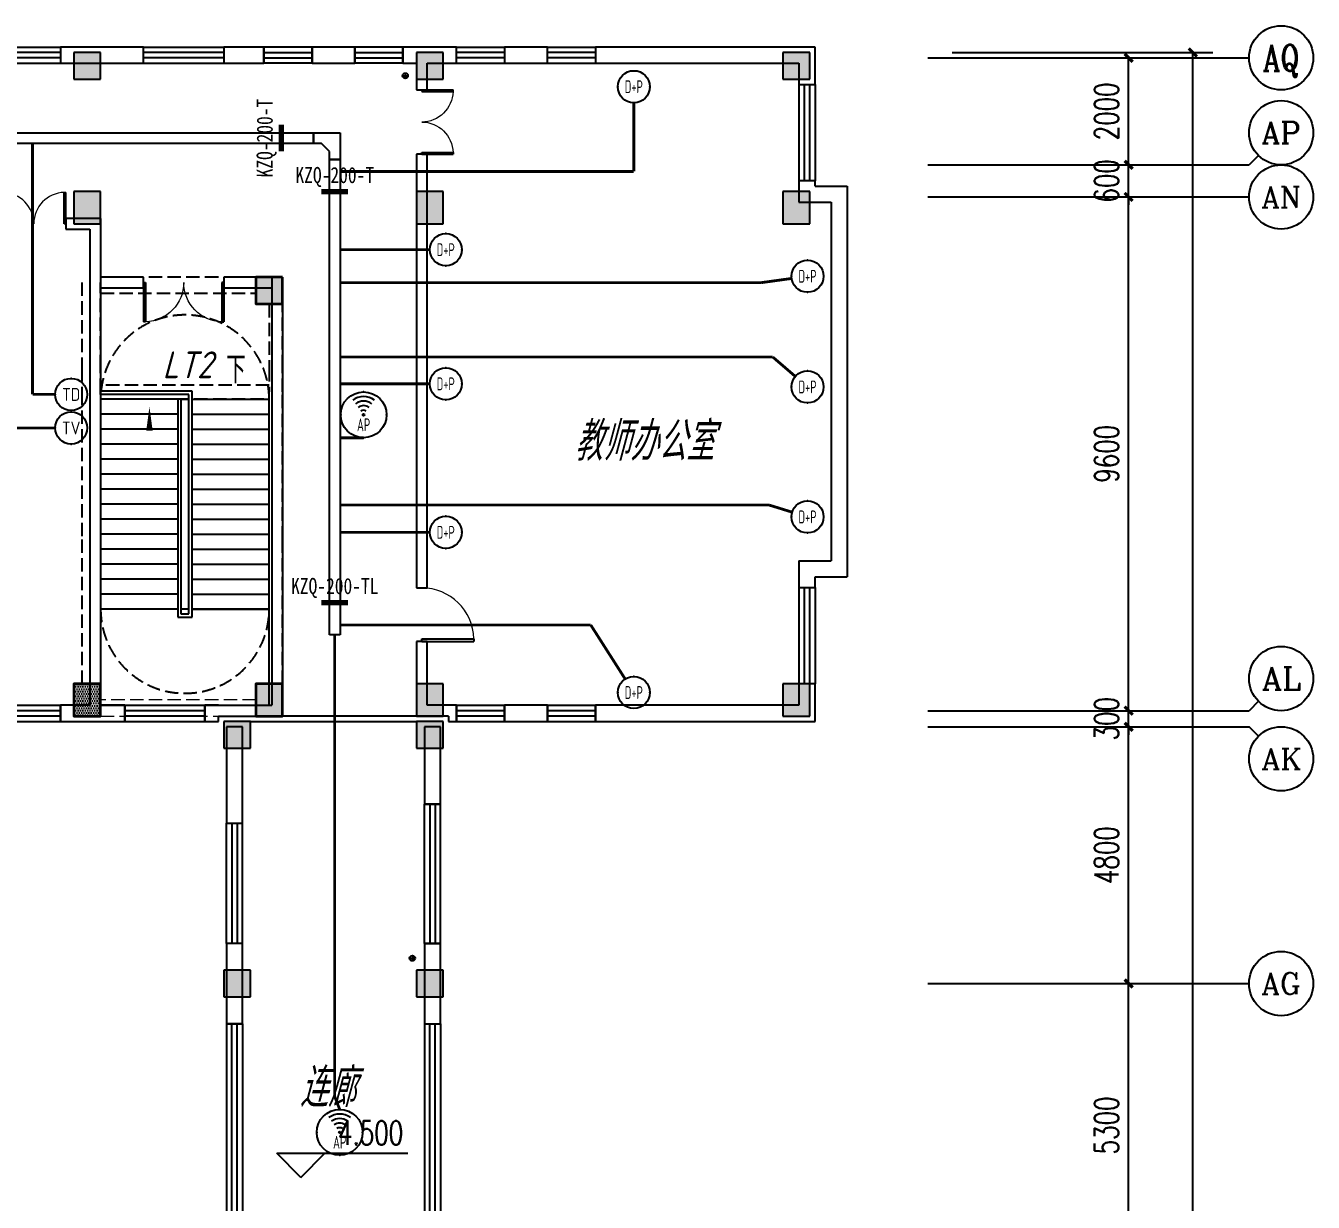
# Model space of a CAD drawing. Extents: x 1333527 to 1855755, y 1020844 to 1581249.
# Drawn here: x 1454725 to 1478783, y 1109991 to 1131977 of the extents above; entities that cross this region are included whole.
import ezdxf
from ezdxf.enums import TextEntityAlignment as Align

# ---------------------------------------------------------------- set-up
doc = ezdxf.new("R2010")
doc.units = 0
doc.header["$LTSCALE"] = 1000
doc.header["$PDSIZE"] = 5
doc.linetypes.add('DASH', pattern=[0.35, 0.25, -0.1])
doc.layers.add('1-建筑底图', color=8, linetype='Continuous', plot=False)
for name, color, linetype in [('AXIS_TEXT', 7, 'Continuous'), ('BEAM', 1, 'Continuous'), ('CABLETRAY_PDS', 4, 'Continuous'), ('EQUIP-通讯', 3, 'Continuous'), ('LTZZ', 7, 'Continuous'), ('WIRE-综合布线', 5, 'Continuous'), ('墙填充', 3, 'Continuous'), ('建筑-柱子', 9, 'Continuous'), ('建筑-柱子-填充', 8, 'Continuous'), ('抗震支吊架', 2, 'Continuous'), ('排水', 153, 'Continuous')]:
    doc.layers.add(name, color=color, linetype=linetype)
doc.layers.add('砼柱', color=2, linetype='Continuous', lineweight=35)
doc.layers.add('砼梁', color=4, linetype='Continuous', lineweight=18)
doc.styles.add('_TCH_AXIS', font='COMPLEX', dxfattribs={"bigfont": 'GBCBIG'})
doc.styles.add('_TCH_DIM', font='SIMPLEX', dxfattribs={"bigfont": 'GBCBIG'})
doc.styles.add('_TCH_DIM_T3', font='SIMPLEX', dxfattribs={"width": 0.705882, "bigfont": 'GBCBIG'})
doc.styles.add('_TEL_ATTDEF', font='gbenor', dxfattribs={"bigfont": 'gbcbig'})
doc.styles.add('_TEL_DIM', font='SIMPLEX', dxfattribs={"width": 0.8, "height": 3.5, "bigfont": 'HZTXT'})
doc.styles.add('COMPLEX', font='COMPLEX')
doc.styles.add('kzcad', font='', dxfattribs={"width": 0.8})
doc.styles.get("Standard").update_dxf_attribs({"font": 'gbeitc.shx', "bigfont": 'gbcbig.shx'})
doc.styles.get('kzcad').set_extended_font_data('SimSun')
doc.linetypes.add('JIEDI', pattern='A,1.25,-0.25,0.25,-0.25,0.625,["/",Standard,S=0.6,R=0,X=0,Y=-0.3],0.625,-0.25,0.25,-0.25', length=4)
doc.dimstyles.new('_TCH_ARCH&&150', dxfattribs={"dimtxt": 446.25, "dimasz": 150, "dimexe": 375, "dimexo": 450, "dimgap": 189.375, "dimtad": 1, "dimdec": 0, "dimzin": 0, "dimdsep": 46, "dimtxsty": '_TCH_DIM_T3', "dimblk": 'ARCHTICK', "dimcen": 0.09, "dimclrt": 7, "dimazin": 2, "dimtfac": 1, "dimtdec": 0, "dimtix": 1, "dimtmove": 2, "dimatfit": 3, "dimfxl": 1, "dimtolj": 1, "dimtzin": 0, "dimarcsym": 0})

# ---------------------------------------------------------------- blocks, each defined once
blk = doc.blocks.new('$equip_U$00000080(win7-PC-hzk)')
blk.add_circle((0, 0.5), 0.5)
for p in [(0, 0.999), (-0.5, 0.5), (0.5, 0.5)]:
    blk.add_point(p)
at = {"color": 7, "style": '_TEL_DIM', "width": 0.7}
blk.add_attdef('$TEXT$', text='', height=0.4, dxfattribs=at).set_placement((0, 0.5), align=Align.MIDDLE_CENTER)
at = {"color": 7, "style": '_TEL_DIM', "flags": 1}
for tag in ['A', 'REMARK']:
    blk.add_attdef(tag, text='', height=0.00002, dxfattribs=at).set_placement((0, 0), align=Align.MIDDLE_CENTER)
blk = doc.blocks.new('$equip_U$00000076(win7-PC-hzk)')
blk.add_circle((0, 0.5), 0.5)
for p in [(0, 0.999), (-0.5, 0.5), (0.5, 0.5)]:
    blk.add_point(p)
at = {"color": 7, "style": '_TEL_DIM'}
blk.add_attdef('$TEXT$', text='', height=0.4, dxfattribs=at).set_placement((0, 0.5), align=Align.MIDDLE_CENTER)
at = {"color": 7, "style": '_TEL_DIM', "flags": 1}
for tag in ['A', 'REMARK']:
    blk.add_attdef(tag, text='', height=0.00002, dxfattribs=at).set_placement((0, 0), align=Align.MIDDLE_CENTER)
blk = doc.blocks.new('$equip_U$00000088(win7-PC-hzk)')
blk.add_circle((0, 0.5), 0.5)
for p in [(0, 0.999), (-0.5, 0.5), (0.5, 0.5)]:
    blk.add_point(p)
at = {"color": 7, "style": '_TEL_DIM'}
blk.add_attdef('$TEXT$', text='', height=0.4, dxfattribs=at).set_placement((0, 0.5), align=Align.MIDDLE_CENTER)
at = {"color": 7, "style": '_TEL_DIM', "flags": 1}
for tag in ['A', 'REMARK']:
    blk.add_attdef(tag, text='', height=0.00002, dxfattribs=at).set_placement((0, 0), align=Align.MIDDLE_CENTER)
blk = doc.blocks.new('$equip_U$00000091(win7-PC-hzk)')
for radius in [0.714, 0.0272]:
    blk.add_circle((0, 0), radius)
for radius in [0.571, 0.428, 0.285, 0.143]:
    blk.add_arc((0, 0), radius, 53.7049, 126.2951)
for p in [(0, 0.714), (-0.714, 0), (0.714, 0), (0, -0.714)]:
    blk.add_point(p)
at = {"color": 7, "style": '_TEL_DIM', "flags": 1}
for tag in ['A', 'REMARK']:
    blk.add_attdef(tag, text='', height=0.00002, dxfattribs=at).set_placement((0, 0), align=Align.MIDDLE_CENTER)
at = {"color": 7, "style": '_TEL_DIM', "width": 0.7}
blk.add_attdef('$TEXT$', text='', height=0.4, dxfattribs=at).set_placement((0, -0.31), align=Align.MIDDLE_CENTER)
blk = doc.blocks.new('ng')
at = {"layer": '排水'}
for p, q in [((345991, 781358), (346091, 781358)), ((346041, 781408), (346041, 781308))]:
    blk.add_line(p, q, dxfattribs=at)
blk.add_circle((346041, 781358), 50, dxfattribs=at)
blk = doc.blocks.new('A$C4670417C')
at = {"layer": '建筑-柱子-填充'}
for points in [[(95850, 90300), (95350, 90300), (95350, 89800), (95850, 89800)], [(102250, 90300), (101750, 90300), (101750, 89800), (102250, 89800)], [(109100, 90300), (108600, 90300), (108600, 89800), (109100, 89800)], [(95850, 87700), (95350, 87700), (95350, 87100), (95850, 87100)], [(102250, 87700), (101750, 87700), (101750, 87100), (102250, 87100)], [(109100, 87700), (108600, 87700), (108600, 87100), (109100, 87100)], [(99250, 86100), (98750, 86100), (98750, 85600), (99250, 85600)], [(95850, 78500), (95350, 78500), (95350, 77900), (95850, 77900)], [(99250, 78500), (98750, 78500), (98750, 77900), (99250, 77900)], [(102250, 78500), (101750, 78500), (101750, 77900), (102250, 77900)], [(109100, 78500), (108600, 78500), (108600, 77900), (109100, 77900)], [(98650, 77800), (98150, 77800), (98150, 77300), (98650, 77300)], [(102250, 77800), (101750, 77800), (101750, 77300), (102250, 77300)], [(98650, 73150), (98150, 73150), (98150, 72650), (98650, 72650)], [(102250, 73150), (101750, 73150), (101750, 72650), (102250, 72650)]]:
    blk.add_hatch(color=256, dxfattribs=at).paths.add_polyline_path(points)
at = {"layer": '建筑-柱子'}
for p, q in [((95850, 90300), (95350, 90300)), ((95350, 90300), (95350, 89800)), ((95850, 89800), (95850, 90300)), ((102250, 90300), (101750, 90300)), ((101750, 90300), (101750, 89800)), ((102250, 89800), (102250, 90300)), ((109100, 90300), (108600, 90300)), ((108600, 90300), (108600, 89800)), ((109100, 89800), (109100, 90300)), ((95350, 89800), (95850, 89800)), ((101750, 89800), (102250, 89800)), ((108600, 89800), (109100, 89800)), ((95850, 87700), (95350, 87700)), ((95350, 87700), (95350, 87100)), ((95850, 87100), (95850, 87700)), ((102250, 87700), (101750, 87700)), ((101750, 87700), (101750, 87100)), ((102250, 87100), (102250, 87700)), ((109100, 87700), (108600, 87700)), ((108600, 87700), (108600, 87100)), ((109100, 87100), (109100, 87700)), ((95350, 87100), (95850, 87100)), ((101750, 87100), (102250, 87100)), ((108600, 87100), (109100, 87100)), ((99250, 86100), (98750, 86100)), ((98750, 86100), (98750, 85600)), ((99250, 85600), (99250, 86100)), ((98750, 85600), (99250, 85600)), ((95850, 78500), (95350, 78500)), ((95350, 78500), (95350, 77900)), ((95850, 77900), (95850, 78500)), ((99250, 78500), (98750, 78500)), ((98750, 78500), (98750, 77900)), ((99250, 77900), (99250, 78500)), ((102250, 78500), (101750, 78500)), ((101750, 78500), (101750, 77900)), ((102250, 77900), (102250, 78500)), ((109100, 78500), (108600, 78500)), ((108600, 78500), (108600, 77900)), ((109100, 77900), (109100, 78500)), ((95350, 77900), (95850, 77900)), ((98650, 77800), (98150, 77800)), ((98150, 77800), (98150, 77300)), ((98650, 77300), (98650, 77800)), ((98750, 77900), (99250, 77900)), ((101750, 77900), (102250, 77900)), ((102250, 77800), (101750, 77800)), ((101750, 77800), (101750, 77300)), ((102250, 77300), (102250, 77800)), ((108600, 77900), (109100, 77900)), ((98150, 77300), (98650, 77300)), ((101750, 77300), (102250, 77300)), ((98650, 73150), (98150, 73150)), ((98150, 73150), (98150, 72650)), ((98650, 72650), (98650, 73150)), ((102250, 73150), (101750, 73150)), ((101750, 73150), (101750, 72650)), ((102250, 72650), (102250, 73150)), ((98150, 72650), (98650, 72650)), ((101750, 72650), (102250, 72650))]:
    blk.add_line(p, q, dxfattribs=at)
blk = doc.blocks.new('LT2')
at = {"layer": '墙填充'}
h = blk.add_hatch(dxfattribs=at)
h.set_pattern_fill('DOTS', color=256, scale=28)
h.set_pattern_definition([(0, (-2557709.166, -1281074.354), (22.225, 44.45), [0, -44.45])])
h.paths.add_polyline_path([(32415, -636635), (31915, -636635), (31915, -637235), (32415, -637235)])
at = {"layer": 'BEAM', "linetype": 'DASH'}
for p, q in [((35315, -629035), (32415, -629035)), ((32065, -629135), (32065, -630735)), ((32415, -630735), (32415, -629135)), ((32415, -629335), (35315, -629335)), ((35565, -629535), (35565, -630735)), ((35815, -630735), (35815, -629535)), ((32065, -630735), (32065, -631175)), ((32415, -631175), (32415, -630735)), ((35565, -630735), (35565, -631175)), ((35815, -631175), (35815, -630735)), ((35565, -631050), (32415, -631050)), ((32065, -631175), (32065, -633935)), ((35815, -633935), (35815, -631175)), ((32065, -633935), (32065, -636635)), ((35815, -636635), (35815, -633935))]:
    blk.add_line(p, q, dxfattribs=at)
at = {"layer": '砼柱', "lineweight": 35}
for points in [[(35815, -629035), (35315, -629035), (35315, -629535), (35815, -629535)], [(32415, -636635), (31915, -636635), (31915, -637235), (32415, -637235)], [(35815, -636635), (35315, -636635), (35315, -637235), (35815, -637235)]]:
    blk.add_lwpolyline(points, close=True, dxfattribs=at)
at = {"layer": '砼梁', "linetype": 'DASH', "lineweight": 18}
for p, q in [((32415, -633935), (32415, -631175)), ((35565, -631175), (35565, -633935)), ((32415, -631300), (35565, -631300)), ((32415, -636635), (32415, -633935)), ((35565, -633935), (35565, -636635)), ((35315, -636935), (32415, -636935)), ((32415, -637235), (35315, -637235))]:
    blk.add_line(p, q, dxfattribs=at)
blk = doc.blocks.new('A$C7F8E3BC1')
at = {"layer": 'LTZZ'}
blk.add_blockref('LT2', (-35815, 637235), dxfattribs=at)
blk = doc.blocks.new('_ArchTick')
at = {"color": 0, "linetype": 'ByBlock', "const_width": 0.4}
blk.add_lwpolyline([(-0.5, -0.5), (0.5, 0.5)], dxfattribs=at)
blk = doc.blocks.new('*D571')
at = {"layer": '1-建筑底图', "color": 0, "lineweight": -2, "transparency": 16777216}
for p, q in [((112560, 85800), (117435, 85800)), ((117060, -4600), (117060, 85800)), ((112560, -4600), (117435, -4600))]:
    blk.add_line(p, q, dxfattribs=at)
at = {"layer": 'Defpoints', "color": 0}
for p in [(112110, 85800), (117060, 85800), (112110, -4600)]:
    blk.add_point(p, dxfattribs=at)
at = {"layer": '1-建筑底图', "color": 0, "lineweight": -2, "transparency": 16777216, "xscale": 150, "yscale": 150, "zscale": 150}
for p, rotation in [((117060, 85800), 90), ((117060, -4600), 270)]:
    blk.add_blockref('_ArchTick', p, dxfattribs=dict(at, rotation=rotation))
at = {"layer": '1-建筑底图', "color": 7, "transparency": 16777216, "insert": (116647, 40600), "char_height": 446.2, "attachment_point": 5, "rotation": 90, "style": '_TCH_DIM_T3'}
blk.add_mtext('\\A1;90400', dxfattribs=at)
blk = doc.blocks.new('*D615')
at = {"layer": '1-建筑底图', "color": 0, "lineweight": -2, "transparency": 16777216}
for p, q in [((112560, 68400), (116235, 68400)), ((115860, 63100), (115860, 68400)), ((112560, 63100), (116235, 63100))]:
    blk.add_line(p, q, dxfattribs=at)
at = {"layer": 'Defpoints', "color": 0}
for p in [(112110, 68400), (115860, 68400), (112110, 63100)]:
    blk.add_point(p, dxfattribs=at)
at = {"layer": '1-建筑底图', "color": 0, "lineweight": -2, "transparency": 16777216, "xscale": 150, "yscale": 150, "zscale": 150}
for p, rotation in [((115860, 68400), 90), ((115860, 63100), 270)]:
    blk.add_blockref('_ArchTick', p, dxfattribs=dict(at, rotation=rotation))
at = {"layer": '1-建筑底图', "color": 7, "transparency": 16777216, "insert": (115447, 65750), "char_height": 446.2, "attachment_point": 5, "rotation": 90, "style": '_TCH_DIM_T3'}
blk.add_mtext('\\A1;5300', dxfattribs=at)
blk = doc.blocks.new('*D616')
at = {"layer": '1-建筑底图', "color": 0, "lineweight": -2, "transparency": 16777216}
for p, q in [((112560, 73200), (116235, 73200)), ((115860, 68400), (115860, 73200)), ((112560, 68400), (116235, 68400))]:
    blk.add_line(p, q, dxfattribs=at)
at = {"layer": 'Defpoints', "color": 0}
for p in [(112110, 73200), (115860, 73200), (112110, 68400)]:
    blk.add_point(p, dxfattribs=at)
at = {"layer": '1-建筑底图', "color": 0, "lineweight": -2, "transparency": 16777216, "xscale": 150, "yscale": 150, "zscale": 150}
for p, rotation in [((115860, 73200), 90), ((115860, 68400), 270)]:
    blk.add_blockref('_ArchTick', p, dxfattribs=dict(at, rotation=rotation))
at = {"layer": '1-建筑底图', "color": 7, "transparency": 16777216, "insert": (115447, 70800), "char_height": 446.2, "attachment_point": 5, "rotation": 90, "style": '_TCH_DIM_T3'}
blk.add_mtext('\\A1;4800', dxfattribs=at)
blk = doc.blocks.new('*D617')
at = {"layer": '1-建筑底图', "color": 0, "lineweight": -2, "transparency": 16777216}
for p, q in [((115860, 73500), (115860, 73650)), ((112560, 73500), (116235, 73500)), ((115860, 73200), (115860, 73500)), ((112560, 73200), (116235, 73200)), ((115860, 73200), (115860, 73050))]:
    blk.add_line(p, q, dxfattribs=at)
at = {"layer": 'Defpoints', "color": 0}
for p in [(112110, 73500), (115860, 73500), (112110, 73200)]:
    blk.add_point(p, dxfattribs=at)
at = {"layer": '1-建筑底图', "color": 0, "lineweight": -2, "transparency": 16777216, "xscale": 150, "yscale": 150, "zscale": 150}
for p, rotation in [((115860, 73500), 270), ((115860, 73200), 90)]:
    blk.add_blockref('_ArchTick', p, dxfattribs=dict(at, rotation=rotation))
at = {"layer": '1-建筑底图', "color": 7, "transparency": 16777216, "insert": (115447, 73350), "char_height": 446.2, "attachment_point": 5, "rotation": 90, "style": '_TCH_DIM_T3'}
blk.add_mtext('\\A1;300', dxfattribs=at)
blk = doc.blocks.new('*D618')
at = {"layer": '1-建筑底图', "color": 0, "lineweight": -2, "transparency": 16777216}
for p, q in [((112560, 83100), (116235, 83100)), ((115860, 73500), (115860, 83100)), ((112560, 73500), (116235, 73500))]:
    blk.add_line(p, q, dxfattribs=at)
at = {"layer": 'Defpoints', "color": 0}
for p in [(112110, 83100), (115860, 83100), (112110, 73500)]:
    blk.add_point(p, dxfattribs=at)
at = {"layer": '1-建筑底图', "color": 0, "lineweight": -2, "transparency": 16777216, "xscale": 150, "yscale": 150, "zscale": 150}
for p, rotation in [((115860, 83100), 90), ((115860, 73500), 270)]:
    blk.add_blockref('_ArchTick', p, dxfattribs=dict(at, rotation=rotation))
at = {"layer": '1-建筑底图', "color": 7, "transparency": 16777216, "insert": (115447, 78300), "char_height": 446.2, "attachment_point": 5, "rotation": 90, "style": '_TCH_DIM_T3'}
blk.add_mtext('\\A1;9600', dxfattribs=at)
blk = doc.blocks.new('*D619')
at = {"layer": '1-建筑底图', "color": 0, "lineweight": -2, "transparency": 16777216}
for p, q in [((115860, 83700), (115860, 83850)), ((112560, 83700), (116235, 83700)), ((115860, 83100), (115860, 83700)), ((112560, 83100), (116235, 83100)), ((115860, 83100), (115860, 82950))]:
    blk.add_line(p, q, dxfattribs=at)
at = {"layer": 'Defpoints', "color": 0}
for p in [(112110, 83700), (115860, 83700), (112110, 83100)]:
    blk.add_point(p, dxfattribs=at)
at = {"layer": '1-建筑底图', "color": 0, "lineweight": -2, "transparency": 16777216, "xscale": 150, "yscale": 150, "zscale": 150}
for p, rotation in [((115860, 83700), 270), ((115860, 83100), 90)]:
    blk.add_blockref('_ArchTick', p, dxfattribs=dict(at, rotation=rotation))
at = {"layer": '1-建筑底图', "color": 7, "transparency": 16777216, "insert": (115447, 83400), "char_height": 446.2, "attachment_point": 5, "rotation": 90, "style": '_TCH_DIM_T3'}
blk.add_mtext('\\A1;600', dxfattribs=at)
blk = doc.blocks.new('*D620')
at = {"layer": '1-建筑底图', "color": 0, "lineweight": -2, "transparency": 16777216}
for p, q in [((112560, 85700), (116235, 85700)), ((115860, 83700), (115860, 85700)), ((112560, 83700), (116235, 83700))]:
    blk.add_line(p, q, dxfattribs=at)
at = {"layer": 'Defpoints', "color": 0}
for p in [(112110, 85700), (115860, 85700), (112110, 83700)]:
    blk.add_point(p, dxfattribs=at)
at = {"layer": '1-建筑底图', "color": 0, "lineweight": -2, "transparency": 16777216, "xscale": 150, "yscale": 150, "zscale": 150}
for p, rotation in [((115860, 85700), 90), ((115860, 83700), 270)]:
    blk.add_blockref('_ArchTick', p, dxfattribs=dict(at, rotation=rotation))
at = {"layer": '1-建筑底图', "color": 7, "transparency": 16777216, "insert": (115447, 84700), "char_height": 446.2, "attachment_point": 5, "rotation": 90, "style": '_TCH_DIM_T3'}
blk.add_mtext('\\A1;2000', dxfattribs=at)
blk = doc.blocks.new('$WINLIB2D$00000001')
at = {"color": 0}
for points in [[(-0.5, 0.5), (-0.5, -0.5)], [(-0.5, 0.5), (0.5, 0.5)], [(0.5, -0.5), (0.5, 0.5)], [(0.5, 0.1667), (-0.5, 0.1667)], [(0.5, -0.1667), (-0.5, -0.1667)], [(-0.5, -0.5), (0.5, -0.5)]]:
    blk.add_lwpolyline(points, dxfattribs=at)
blk = doc.blocks.new('$DorLib2D$00000002')
for p, q in [((-0.5, 0), (-0.5, 0.4875)), ((-0.475, 0.4875), (-0.5, 0.4875)), ((-0.475, 0), (-0.475, 0.4875)), ((0.475, 0), (0.475, 0.4875)), ((0.475, 0.4875), (0.5, 0.4875)), ((0.5, 0), (0.5, 0.4875)), ((-0.5, 0), (-0.475, 0)), ((0.5, 0), (0.475, 0))]:
    blk.add_line(p, q)
at = {"lineweight": 13}
for centre, start, end in [((-0.4875, 0), 0, 88.53072), ((0.4875, 0), 91.46928, 180)]:
    blk.add_arc(centre, 0.4875, start, end, dxfattribs=at)
blk = doc.blocks.new('$DorLib2D$00000001')
for p, q in [((0.45, 0.975), (0.5, 0.975)), ((0.45, 0), (0.45, 0.975)), ((0.5, 0), (0.5, 0.975)), ((0.5, 0), (0.45, 0))]:
    blk.add_line(p, q)
at = {"lineweight": 13}
blk.add_arc((0.475, 0), 0.975, 91.4693, 180, dxfattribs=at)
blk = doc.blocks.new('_AXISO')
blk.add_circle((0, 0), 0.5)
at = {"layer": 'AXIS_TEXT', "style": 'COMPLEX', "width": 1.041667}
blk.add_attdef('A', text='', height=0.56, dxfattribs=at).set_placement((-0.25, -0.28), (0.25, -0.28), align=Align.FIT)
blk = doc.blocks.new('1-二层建筑底图')
at = {"layer": '1-建筑底图', "color": 8}
for p, q in [((97450, 85900), (95900, 85900)), ((95900, 85900), (95900, 85600)), ((97450, 85600), (97450, 85900)), ((99700, 85900), (98950, 85900)), ((98950, 85900), (98950, 85600)), ((99700, 85600), (99700, 85900)), ((101400, 85900), (100600, 85900)), ((100600, 85900), (100600, 85600)), ((101400, 85600), (101400, 85900)), ((102650, 85900), (102300, 85900)), ((102300, 85900), (102300, 85600)), ((103300, 85900), (102650, 85900)), ((103300, 85600), (103300, 85900)), ((105000, 85900), (104200, 85900)), ((104200, 85900), (104200, 85600)), ((105000, 85600), (105000, 85900)), ((110000, 85900), (105900, 85900)), ((105900, 85900), (105900, 85600)), ((110000, 85200), (110000, 85900)), ((112109.7, 85700), (118109.7, 85700)), ((95900, 85600), (97450, 85600)), ((98950, 85600), (99700, 85600)), ((100600, 85600), (101400, 85600)), ((102300, 85600), (102550, 85600)), ((102550, 85600), (102550, 85100)), ((102750, 85100), (102750, 85600)), ((102750, 85600), (103300, 85600)), ((104200, 85600), (105000, 85600)), ((105900, 85600), (109700, 85600)), ((109700, 85600), (109700, 85200)), ((109700, 85200), (110000, 85200)), ((102550, 85100), (102750, 85100)), ((102750, 83900), (102550, 83900)), ((102550, 83900), (102550, 75794)), ((102750, 75794), (102750, 83900)), ((118285.5, 83875.7), (118109.7, 83700)), ((112109.7, 83700), (118109.7, 83700)), ((110000, 83400), (109700, 83400)), ((109700, 83400), (109700, 83000)), ((110000, 83300), (110000, 83400)), ((110000, 83300), (110600, 83300)), ((110600, 83300), (110600, 76000)), ((112109.7, 83100), (118109.7, 83100)), ((109700, 83000), (110300, 83000)), ((110300, 83000), (110300, 76300)), ((96650, 82700), (96000, 82700)), ((96000, 82700), (96000, 82500)), ((96650, 82700), (96650, 81500)), ((96000, 82500), (96450, 82500)), ((96450, 82500), (96450, 81500)), ((97453.2, 81600), (96650, 81600)), ((97453.2, 81400), (97453.2, 81600)), ((99850, 81600), (98953.2, 81600)), ((98953.2, 81600), (98953.2, 81400)), ((99850, 81600), (99850, 73600)), ((100050, 81600), (99850, 81600)), ((100050, 81600), (100050, 73400)), ((96450, 81500), (96450, 73600)), ((96650, 81500), (96650, 73600)), ((96650, 81400), (97453.2, 81400)), ((98953.2, 81400), (99850, 81400)), ((98360, 79470), (96650, 79470)), ((96650, 79410), (96650, 79470)), ((98300, 79410), (96650, 79410)), ((98300, 75310), (98300, 79410)), ((98360, 75250), (98360, 79470)), ((96650, 79320), (96650, 75400)), ((98090, 79320), (96650, 79320)), ((98150, 79320), (98090, 79320)), ((98090, 79320), (98090, 75250)), ((98150, 79320), (98090, 79320)), ((98150, 79320), (98150, 75400)), ((98150, 79320), (98150, 75310)), ((98150, 79320), (98300, 79320)), ((98300, 75400), (98300, 79320)), ((98360, 79320), (99800, 79320)), ((99800, 75400), (99800, 79320)), ((98090, 79040), (96650, 79040)), ((98360, 79040), (99800, 79040)), ((98090, 78760), (96650, 78760)), ((98360, 78760), (99800, 78760)), ((98090, 78480), (96650, 78480)), ((98360, 78480), (99800, 78480)), ((98090, 78200), (96650, 78200)), ((98360, 78200), (99800, 78200)), ((98090, 77920), (96650, 77920)), ((98360, 77920), (99800, 77920)), ((98090, 77640), (96650, 77640)), ((98360, 77640), (99800, 77640)), ((98090, 77360), (96650, 77360)), ((98360, 77360), (99800, 77360)), ((98090, 77080), (96650, 77080)), ((98360, 77080), (99800, 77080)), ((98090, 76800), (96650, 76800)), ((98360, 76800), (99800, 76800)), ((98090, 76520), (96650, 76520)), ((98360, 76520), (99800, 76520)), ((109700, 76300), (110300, 76300)), ((109700, 76300), (109700, 75800)), ((98090, 76240), (96650, 76240)), ((98360, 76240), (99800, 76240)), ((98090, 75960), (96650, 75960)), ((98360, 75960), (99800, 75960)), ((102550, 75794), (102750, 75794)), ((109700, 75800), (110000, 75800)), ((110000, 76000), (110600, 76000)), ((110000, 75800), (110000, 76000)), ((98090, 75680), (96650, 75680)), ((98360, 75680), (99800, 75680)), ((98090, 75400), (96650, 75400)), ((96650, 75400), (96650, 73600)), ((98090, 75400), (96650, 75400)), ((98300, 75400), (98150, 75400)), ((98150, 75310), (98300, 75310)), ((98360, 75400), (99800, 75400)), ((99800, 75400), (98360, 75400)), ((99800, 73600), (99800, 75400)), ((98090, 75250), (98360, 75250)), ((102750, 74794), (102550, 74794)), ((102550, 74794), (102550, 73400)), ((102750, 73600), (102750, 74794)), ((110000, 74000), (109700, 74000)), ((109700, 74000), (109700, 73600)), ((110000, 73300), (110000, 74000)), ((118285.5, 73675.7), (118109.7, 73500)), ((96450, 73600), (95900, 73600)), ((95900, 73600), (95900, 73300)), ((97100, 73600), (96650, 73600)), ((96650, 73600), (99800, 73600)), ((97100, 73300), (97100, 73600)), ((98850, 73600), (98600, 73600)), ((98600, 73600), (98600, 73300)), ((98850, 73600), (99850, 73600)), ((98850, 73300), (98850, 73400)), ((98850, 73400), (100050, 73400)), ((102550, 73400), (99900, 73400)), ((103150, 73400), (102550, 73400)), ((103150, 73600), (102750, 73600)), ((103300, 73600), (103150, 73600)), ((103150, 73400), (103150, 73300)), ((103300, 73300), (103300, 73600)), ((105000, 73600), (104200, 73600)), ((104200, 73600), (104200, 73300)), ((105000, 73300), (105000, 73600)), ((109700, 73600), (105900, 73600)), ((105900, 73600), (105900, 73300)), ((112109.7, 73500), (118109.7, 73500)), ((95900, 73300), (96550, 73300)), ((96550, 73300), (97100, 73300)), ((98600, 73300), (98850, 73300)), ((99000, 73200), (99000, 71400)), ((99300, 73200), (99000, 73200)), ((99300, 71400), (99300, 73200)), ((99450, 73300), (102550, 73300)), ((102702.8, 73200), (102702.8, 71750)), ((103002.8, 73200), (102702.8, 73200)), ((103002.8, 71750), (103002.8, 73200)), ((103150, 73300), (103300, 73300)), ((104200, 73300), (105000, 73300)), ((105900, 73300), (110000, 73300)), ((112109.7, 73200), (118109.7, 73200)), ((118285.5, 73024.3), (118109.7, 73200)), ((102702.8, 71750), (103002.8, 71750)), ((99000, 71400), (99300, 71400)), ((99300, 69150), (99000, 69150)), ((99000, 69150), (99000, 67650)), ((99300, 67650), (99300, 69150)), ((103002.8, 69150), (102702.8, 69150)), ((102702.8, 69150), (102702.8, 68400)), ((103002.8, 68400), (103002.8, 69150)), ((102700, 68400), (102700, 67650)), ((103000, 67650), (103000, 68400)), ((112109.7, 68400), (118109.7, 68400)), ((99000, 67650), (99300, 67650)), ((102700, 67650), (103000, 67650)), ((100392.5, 64778.3), (99942.5, 65228.3)), ((99942.5, 65228.3), (102393.5, 65228.3)), ((100392.5, 64778.3), (100842.5, 65228.3))]:
    blk.add_line(p, q, dxfattribs=at)
blk.add_lwpolyline([(99137.5, 79460, 0, 0, 0), (99137.5, 74500, 0, 0, 0), (97562.5, 74500, 0, 0, 0), (97562.5, 79180, 0, 120, 0), (97562.5, 78730, 0, 0, 0)], format="xyseb", dxfattribs=at)
at = {"layer": '1-建筑底图', "color": 8, "linetype": 'DASH'}
for centre, start, end in [((98225, 79320), 0, 180), ((98225, 75400), 180, 0)]:
    blk.add_arc(centre, 1575, start, end, dxfattribs=at)
at = {"layer": '1-建筑底图', "color": 8}
ref = blk.add_blockref('_AXISO', (118709.7, 85700), dxfattribs=dict(at, xscale=1200, yscale=1200, zscale=1200))
ref.add_attrib('A', 'AQ', dxfattribs={"layer": 'AXIS_TEXT', "height": 482.95, "style": '_TCH_AXIS', "width": 0.807692}).set_placement((118366.1, 85458.5), (119053.4, 85458.5), align=Align.FIT)
for name, p, xscale, yscale, zscale in [('$WINLIB2D$00000001', (95450, 85750), 900, -300, 300), ('$WINLIB2D$00000001', (98200, 85750), 1500, -300, 300), ('$WINLIB2D$00000001', (100150, 85750), -900, -300, 300), ('$WINLIB2D$00000001', (101850, 85750), -900, -300, 300), ('$WINLIB2D$00000001', (103750, 85750), 900, -300, 300), ('$WINLIB2D$00000001', (105450, 85750), 900, -300, 300), ('$DorLib2D$00000002', (98203.2, 81500), 1500, -1500, 200)]:
    blk.add_blockref(name, p, dxfattribs=dict(at, xscale=xscale, yscale=yscale, zscale=zscale))
for name, p in [('A$C4670417C', (800, -4500)), ('ng', (-243698, -695991.7)), ('A$C7F8E3BC1', (100050, 73400)), ('ng', (-243566.2, -712485.1))]:
    blk.add_blockref(name, p, dxfattribs=at)
for name, p, xscale, yscale, zscale, rotation in [('$WINLIB2D$00000001', (109850, 84300), 1800, -300, 300, 270.0000000002572), ('$DorLib2D$00000002', (102650, 84500), 1200, -1200, 200, 90.0000000002575), ('$DorLib2D$00000002', (95400, 82600), -1200, -1200, 200, 179.9999999822147), ('$DorLib2D$00000001', (102650, 75294), -1000, -1000, 200, 90.00000000025747), ('$WINLIB2D$00000001', (109850, 74900), 1800, -300, 300, 270.0000000002594), ('$WINLIB2D$00000001', (95450, 73450), 900, 300, 300, 1.572890952187424e-08), ('$WINLIB2D$00000001', (97850, 73450), 1500, 300, 300, 1.572871348162582e-08), ('$WINLIB2D$00000001', (103750, 73450), 900, 300, 300, 1.572811138954082e-08), ('$WINLIB2D$00000001', (105450, 73450), 900, 300, 300, 1.572811138954082e-08), ('$WINLIB2D$00000001', (102852.8, 70450), 2600, 300, 300, 90), ('$WINLIB2D$00000001', (99150, 70275), 2250, -300, 300, 90), ('$WINLIB2D$00000001', (99150, 65750), -3800, -300, 300, 90), ('$WINLIB2D$00000001', (102850, 65750), -3800, 300, 300, 90)]:
    blk.add_blockref(name, p, dxfattribs=dict(at, xscale=xscale, yscale=yscale, zscale=zscale, rotation=rotation))
ref = blk.add_blockref('_AXISO', (118709.7, 84300), dxfattribs=dict(at, xscale=1200, yscale=1200, zscale=1200))
ref.add_attrib('A', 'AP', dxfattribs={"layer": 'AXIS_TEXT', "height": 406.3, "style": '_TCH_AXIS'}).set_placement((118342.1, 84096.9), (119077.4, 84096.9), align=Align.FIT)
ref = blk.add_blockref('_AXISO', (118709.7, 83100), dxfattribs=dict(at, xscale=1200, yscale=1200, zscale=1200))
ref.add_attrib('A', 'AN', dxfattribs={"layer": 'AXIS_TEXT', "height": 390.46, "style": '_TCH_AXIS'}).set_placement((118337.9, 82904.8), (119081.6, 82904.8), align=Align.FIT)
ref = blk.add_blockref('_AXISO', (118709.7, 74100), dxfattribs=dict(at, xscale=1200, yscale=1200, zscale=1200))
ref.add_attrib('A', 'AL', dxfattribs={"layer": 'AXIS_TEXT', "height": 423.25, "style": '_TCH_AXIS'}).set_placement((118347, 73888.4), (119072.5, 73888.4), align=Align.FIT)
ref = blk.add_blockref('_AXISO', (118709.7, 72600), dxfattribs=dict(at, xscale=1200, yscale=1200, zscale=1200))
ref.add_attrib('A', 'AK', dxfattribs={"layer": 'AXIS_TEXT', "height": 390.46, "style": '_TCH_AXIS'}).set_placement((118337.9, 72404.8), (119081.6, 72404.8), align=Align.FIT)
ref = blk.add_blockref('_AXISO', (118709.7, 68400), dxfattribs=dict(at, xscale=1200, yscale=1200, zscale=1200))
ref.add_attrib('A', 'AG', dxfattribs={"layer": 'AXIS_TEXT', "height": 398.24, "style": '_TCH_AXIS'}).set_placement((118340, 68200.9), (119079.5, 68200.9), align=Align.FIT)
for s, height, p in [('LT2', 500, (97807.3, 79713.4)), ('教师办公室', 723.4, (105497.6, 78172.9)), ('连廊', 723.4, (100367.2, 66094.2))]:
    blk.add_text(s, height=height, dxfattribs=at).set_placement(p)
at = {"layer": '1-建筑底图', "color": 8, "style": '_TCH_DIM'}
blk.add_text('下', height=506.4, dxfattribs=at).set_placement((98995.1, 79617.5))
at = {"layer": '1-建筑底图', "color": 8, "style": '_TCH_DIM', "width": 0.705882}
blk.add_text('4.500', height=446.25, dxfattribs=at).set_placement((101088.5, 65385.8))
at = {"layer": '1-建筑底图', "color": 8}
for p1, p2, distance, picture, middle in [((112109.7, -4600), (112109.7, 85800), -4950, '*D571', (116647.2, 40600)), ((112109.7, 83700), (112109.7, 85700), -3750, '*D620', (115447.2, 84700)), ((112109.7, 83100), (112109.7, 83700), -3750, '*D619', (115447.2, 83400)), ((112109.7, 73500), (112109.7, 83100), -3750, '*D618', (115447.2, 78300)), ((112109.7, 73200), (112109.7, 73500), -3750, '*D617', (115447.2, 73350)), ((112109.7, 68400), (112109.7, 73200), -3750, '*D616', (115447.2, 70800)), ((112109.7, 63100), (112109.7, 68400), -3750, '*D615', (115447.2, 65750))]:
    dim = blk.add_aligned_dim(p1=p1, p2=p2, distance=distance, dimstyle='_TCH_ARCH&&150', dxfattribs=at)
    dim.commit()
    dim.dimension.update_dxf_attribs({"geometry": picture, "text_midpoint": middle})

msp = doc.modelspace()

# ---------------------------------------------------------------- linework, layer by layer
at = {"layer": 'CABLETRAY_PDS'}
for p, q in [((1419074, 1129977), (1460099, 1129977)), ((1460099, 1129977), (1460099, 1129777)), ((1460099, 1129977), (1460599, 1129977)), ((1460099, 1129777), (1460099, 1129977)), ((1460599, 1129977), (1460599, 1129477)), ((1460099, 1129777), (1419074, 1129777)), ((1460249, 1129777), (1460099, 1129777)), ((1460399, 1129627), (1460249, 1129777)), ((1460399, 1129477), (1460399, 1129627)), ((1460399, 1129477), (1460599, 1129477)), ((1460399, 1120597), (1460399, 1129477)), ((1460599, 1129477), (1460399, 1129477)), ((1460599, 1129477), (1460599, 1120597)), ((1460599, 1120597), (1460399, 1120597))]:
    msp.add_line(p, q, dxfattribs=at)
at = {"layer": 'WIRE-综合布线', "linetype": 'Continuous', "const_width": 52.5}
for points in [[(1466087, 1129254), (1466087, 1130537)], [(1454852, 1125087), (1454852, 1129777)], [(1460599, 1129254), (1466087, 1129254)], [(1460599, 1127792), (1462274, 1127792)], [(1460599, 1127177), (1468478, 1127177)], [(1468478, 1127177), (1469037, 1127254)], [(1460599, 1125785), (1468685, 1125785)], [(1468685, 1125785), (1469107, 1125422)], [(1460599, 1125285), (1462274, 1125285)], [(1454852, 1125087), (1455274, 1125087)], [(1454562, 1124460), (1455274, 1124460)], [(1461038, 1124277), (1460599, 1124277)], [(1460599, 1123019), (1468618, 1123019)], [(1468618, 1123019), (1469048, 1122886)], [(1460599, 1122510), (1462274, 1122510)], [(1460599, 1120779), (1465282, 1120779)], [(1465282, 1120779), (1465926, 1119769)], [(1460499, 1111963), (1460499, 1120597)], [(1460499, 1111963), (1460591, 1111726)]]:
    msp.add_lwpolyline(points, dxfattribs=at)
at = {"layer": '抗震支吊架', "color": 2, "const_width": 100}
for points in [[(1459499, 1129627), (1459499, 1130127)], [(1460249, 1128877), (1460749, 1128877)], [(1460249, 1121197), (1460749, 1121197)]]:
    msp.add_lwpolyline(points, dxfattribs=at)

# ---------------------------------------------------------------- block references
at = {"layer": '1-建筑底图'}
msp.add_blockref('1-二层建筑底图', (1359474, 1045677), dxfattribs=at)
at = {"layer": 'EQUIP-通讯', "linetype": 'JIEDI'}
ref = msp.add_blockref('$equip_U$00000080(win7-PC-hzk)', (1466087, 1131137), dxfattribs=dict(at, xscale=600, yscale=600, zscale=600, rotation=180))
ref.add_attrib('$TEXT$', 'D+P', dxfattribs={"layer": '0', "color": 7, "height": 240, "style": '_TEL_ATTDEF', "width": 0.7}).set_placement((1466087, 1130837), align=Align.MIDDLE_CENTER)
ref = msp.add_blockref('$equip_U$00000080(win7-PC-hzk)', (1462274, 1127792), dxfattribs=dict(at, xscale=600, yscale=600, zscale=600, rotation=270))
ref.add_attrib('$TEXT$', 'D+P', dxfattribs={"layer": '0', "color": 7, "height": 240, "style": '_TEL_ATTDEF', "width": 0.7}).set_placement((1462573, 1127792), align=Align.MIDDLE_CENTER)
ref = msp.add_blockref('$equip_U$00000080(win7-PC-hzk)', (1469634, 1127295), dxfattribs=dict(at, xscale=600, yscale=600, zscale=600, rotation=89.99999999999984))
ref.add_attrib('$TEXT$', 'D+P', dxfattribs={"layer": '0', "color": 7, "height": 240, "style": '_TEL_ATTDEF', "width": 0.7}).set_placement((1469334, 1127295), align=Align.MIDDLE_CENTER)
ref = msp.add_blockref('$equip_U$00000080(win7-PC-hzk)', (1462274, 1125285), dxfattribs=dict(at, xscale=600, yscale=600, zscale=600, rotation=270))
ref.add_attrib('$TEXT$', 'D+P', dxfattribs={"layer": '0', "color": 7, "height": 240, "style": '_TEL_ATTDEF', "width": 0.7}).set_placement((1462573, 1125285), align=Align.MIDDLE_CENTER)
ref = msp.add_blockref('$equip_U$00000080(win7-PC-hzk)', (1469634, 1125227), dxfattribs=dict(at, xscale=600, yscale=600, zscale=600, rotation=89.99999999999984))
ref.add_attrib('$TEXT$', 'D+P', dxfattribs={"layer": '0', "color": 7, "height": 240, "style": '_TEL_ATTDEF', "width": 0.7}).set_placement((1469334, 1125227), align=Align.MIDDLE_CENTER)
ref = msp.add_blockref('$equip_U$00000076(win7-PC-hzk)', (1455874, 1125087), dxfattribs=dict(at, xscale=600, yscale=600, zscale=600, rotation=90))
ref.add_attrib('$TEXT$', 'TD', dxfattribs={"layer": '0', "color": 7, "height": 240, "style": '_TEL_ATTDEF'}).set_placement((1455574, 1125087), align=Align.MIDDLE_CENTER)
ref = msp.add_blockref('$equip_U$00000091(win7-PC-hzk)', (1461038, 1124706), dxfattribs=dict(at, xscale=600, yscale=600, zscale=600))
ref.add_attrib('$TEXT$', 'AP', dxfattribs={"layer": '0', "color": 7, "height": 240, "style": '_TEL_ATTDEF', "width": 0.7}).set_placement((1461038, 1124519), align=Align.MIDDLE_CENTER)
ref = msp.add_blockref('$equip_U$00000088(win7-PC-hzk)', (1455874, 1124460), dxfattribs=dict(at, xscale=600, yscale=600, zscale=600, rotation=90))
ref.add_attrib('$TEXT$', 'TV', dxfattribs={"layer": '0', "color": 7, "height": 240, "style": '_TEL_ATTDEF'}).set_placement((1455574, 1124460), align=Align.MIDDLE_CENTER)
ref = msp.add_blockref('$equip_U$00000080(win7-PC-hzk)', (1469634, 1122798), dxfattribs=dict(at, xscale=600, yscale=600, zscale=600, rotation=89.99999999999984))
ref.add_attrib('$TEXT$', 'D+P', dxfattribs={"layer": '0', "color": 7, "height": 240, "style": '_TEL_ATTDEF', "width": 0.7}).set_placement((1469334, 1122798), align=Align.MIDDLE_CENTER)
ref = msp.add_blockref('$equip_U$00000080(win7-PC-hzk)', (1462274, 1122510), dxfattribs=dict(at, xscale=600, yscale=600, zscale=600, rotation=270))
ref.add_attrib('$TEXT$', 'D+P', dxfattribs={"layer": '0', "color": 7, "height": 240, "style": '_TEL_ATTDEF', "width": 0.7}).set_placement((1462573, 1122510), align=Align.MIDDLE_CENTER)
ref = msp.add_blockref('$equip_U$00000080(win7-PC-hzk)', (1466087, 1119217), dxfattribs=dict(at, xscale=600, yscale=600, zscale=600))
ref.add_attrib('$TEXT$', 'D+P', dxfattribs={"layer": '0', "color": 7, "height": 240, "style": '_TEL_ATTDEF', "width": 0.7}).set_placement((1466087, 1119516), align=Align.MIDDLE_CENTER)
ref = msp.add_blockref('$equip_U$00000091(win7-PC-hzk)', (1460591, 1111297), dxfattribs=dict(at, xscale=600, yscale=600, zscale=600))
ref.add_attrib('$TEXT$', 'AP', dxfattribs={"layer": '0', "color": 7, "height": 240, "style": '_TEL_ATTDEF', "width": 0.7}).set_placement((1460591, 1111111), align=Align.MIDDLE_CENTER)

# ---------------------------------------------------------------- texts
at = {"layer": '抗震支吊架', "color": 2, "style": 'kzcad', "width": 0.8}
for s, rotation, p in [('KZQ-200-T', 89.8854, (1459339, 1129877)), ('KZQ-200-T', 359.8854, (1460499, 1129037)), ('KZQ-200-TL', 359.8854, (1460499, 1121357))]:
    msp.add_text(s, height=300, rotation=rotation, dxfattribs=at).set_placement(p, align=Align.CENTER)

doc.saveas('drawing.dxf')
